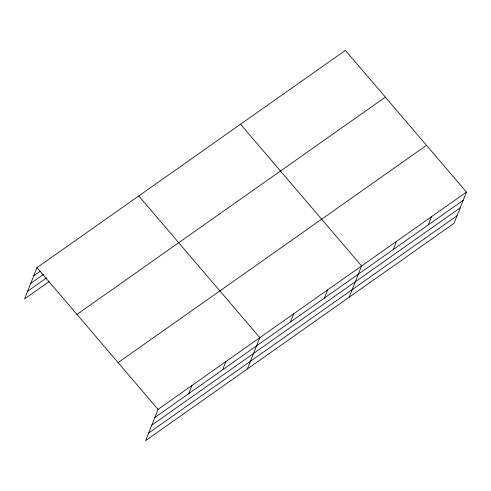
<?xml version="1.0" encoding="UTF-8"?>
<svg xmlns="http://www.w3.org/2000/svg" width="491" height="491" viewBox="0 0 491 491"><rect width="100%" height="100%" fill="white"/><g stroke="black" fill="none" stroke-linecap="round" stroke-linejoin="round"><path stroke-width="0.74" d="M466.45 192.091L158.034 409.377L145.594 440.648L454.003 223.362L466.45 192.091L345.406 50.352L36.997 267.638L24.55 298.909L49.223 281.521M188.704 393.653L191.963 385.472M222.632 369.754L225.885 361.572M247.366 368.944L259.813 337.673L138.769 195.934M290.482 321.955L293.741 313.774M324.41 298.049L327.663 289.868M349.144 297.239L361.591 265.969L240.547 124.229M393.285 249.526L396.544 241.345M428.238 224.903L431.497 216.721M33.738 275.819L40.526 271.038M30.706 283.436L43.662 274.309M27.582 291.286L46.706 277.814M76.94 314.412L385.349 97.126M118.092 362.603L426.507 145.318M154.782 417.559L463.197 200.273M151.75 425.175L460.165 207.896M148.626 433.025L457.041 215.745M36.997 267.638L158.034 409.377"/></g></svg>
